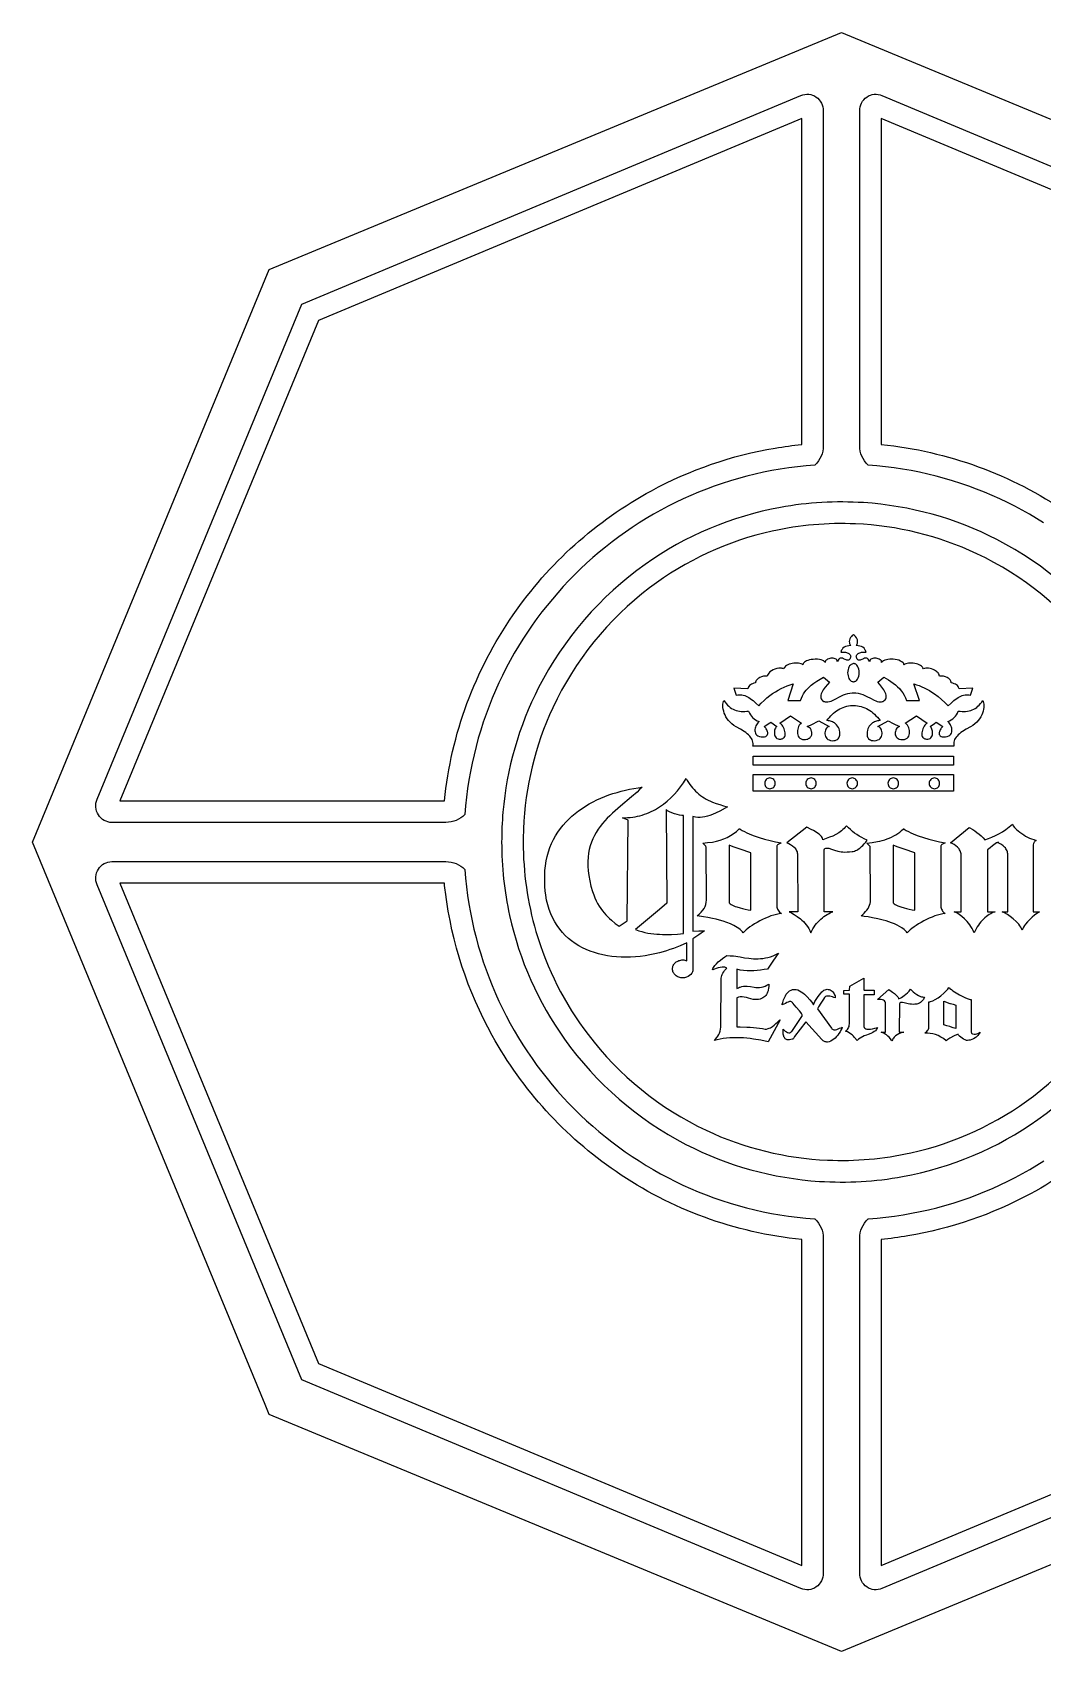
# Model space of a CAD drawing. Extents: x 0 to 300, y 0 to 300.
# Drawn here: x 0 to 187.3, y 0 to 300 of the extents above; entities that cross this region are included whole.
import ezdxf

# ---------------------------------------------------------------- set-up
doc = ezdxf.new("R2010")
doc.units = 0
doc.layers.add('Nível Padrão', color=18, linetype='CONTINUOUS')

msp = doc.modelspace()

# ---------------------------------------------------------------- linework, layer by layer
at = {"layer": 'Nível Padrão'}
for points in [[(43.93, 43.93), (43.17, 45.79), (0, 150), (43.93, 256.07), (150, 300), (256.07, 256.07), (300, 150), (256.07, 43.93), (150, 0), (43.93, 43.93)], [(167.25, 177.44), (167.9, 176.96), (168.54, 176.43), (169.18, 175.84), (169.8, 175.2), (170.32, 175.73), (170.84, 176.19), (171.1, 176.4), (171.36, 176.58), (171.62, 176.75), (171.87, 176.89), (172.13, 177.01), (172.39, 177.12), (172.65, 177.19), (172.91, 177.25), (173.17, 177.28), (173.43, 177.29), (173.69, 177.27), (173.95, 177.23), (174.38, 178.48), (171.79, 178.39), (171.72, 178.61), (171.63, 178.8), (171.5, 178.97), (171.33, 179.11), (171.14, 179.23), (170.91, 179.33), (170.65, 179.41), (170.36, 179.47), (170.34, 179.62), (170.3, 179.77), (170.23, 179.91), (170.13, 180.04), (170.02, 180.16), (169.9, 180.27), (169.76, 180.38), (169.6, 180.47), (169.26, 180.62), (168.9, 180.72), (168.71, 180.74), (168.53, 180.75), (168.34, 180.75), (168.16, 180.72), (168.14, 180.88), (168.09, 181.04), (168.01, 181.19), (167.9, 181.33), (167.77, 181.47), (167.61, 181.61), (167.44, 181.73), (167.25, 181.85), (166.99, 181.97), (166.71, 182.07), (166.43, 182.15), (166.15, 182.2), (165.88, 182.22), (165.63, 182.21), (165.39, 182.15), (165.18, 182.06), (165.11, 182.25), (165, 182.42), (164.84, 182.58), (164.64, 182.72), (164.41, 182.84), (164.16, 182.94), (163.88, 183.03), (163.6, 183.09), (163.31, 183.14), (163.01, 183.16), (162.73, 183.16), (162.45, 183.14), (162.2, 183.09), (161.96, 183.02), (161.76, 182.92), (161.6, 182.8), (161.58, 182.91), (161.54, 183.01), (161.48, 183.11), (161.41, 183.21), (161.21, 183.38), (160.96, 183.53), (160.66, 183.66), (160.33, 183.76), (159.98, 183.83), (159.61, 183.88), (159.27, 183.88), (158.94, 183.87), (158.62, 183.83), (158.32, 183.77), (158.05, 183.68), (157.81, 183.57), (157.6, 183.44), (157.45, 183.27), (157.45, 183.41), (157.39, 183.55), (157.3, 183.67), (157.17, 183.77), (157, 183.86), (156.82, 183.94), (156.62, 184), (156.41, 184.03), (156.2, 184.05), (155.99, 184.04), (155.79, 184.01), (155.61, 183.95), (155.45, 183.86), (155.33, 183.74), (155.25, 183.59), (155.2, 183.4), (155.09, 183.68), (154.97, 183.87), (154.84, 184), (154.69, 184.07), (154.55, 184.09), (154.39, 184.08), (154.24, 184.03), (154.08, 183.96), (153.76, 183.81), (153.6, 183.74), (153.45, 183.69), (153.3, 183.67), (153.16, 183.69), (153.03, 183.75), (152.92, 183.88), (152.82, 184.03), (152.77, 184.18), (152.75, 184.32), (152.76, 184.45), (152.8, 184.58), (152.87, 184.69), (152.97, 184.8), (153.09, 184.9), (153.23, 184.98), (153.38, 185.06), (153.56, 185.11), (153.74, 185.16), (153.94, 185.19), (154.14, 185.2), (154.35, 185.2), (154.56, 185.17), (154.53, 185.31), (154.48, 185.45), (154.42, 185.57), (154.35, 185.69), (154.18, 185.9), (153.96, 186.07), (153.7, 186.2), (153.41, 186.3), (153.09, 186.36), (152.74, 186.38), (152.84, 186.54), (152.92, 186.69), (152.97, 186.84), (153, 187), (153, 187.15), (152.99, 187.29), (152.96, 187.44), (152.92, 187.58), (152.79, 187.83), (152.63, 188.06), (152.43, 188.26), (152.22, 188.41), (152.1, 188.33), (152.01, 188.24), (151.83, 188.08), (151.67, 187.88), (151.55, 187.66), (151.47, 187.42), (151.44, 187.17), (151.46, 186.91), (151.5, 186.78), (151.55, 186.64), (151.62, 186.51), (151.71, 186.38), (151.36, 186.36), (151.04, 186.3), (150.75, 186.2), (150.49, 186.07), (150.27, 185.9), (150.1, 185.69), (150.03, 185.57), (149.97, 185.45), (149.92, 185.31), (149.89, 185.17), (150.11, 185.2), (150.32, 185.2), (150.53, 185.19), (150.73, 185.16), (150.91, 185.11), (151.08, 185.06), (151.24, 184.98), (151.38, 184.9), (151.49, 184.8), (151.59, 184.69), (151.66, 184.58), (151.7, 184.45), (151.71, 184.32), (151.68, 184.18), (151.63, 184.03), (151.53, 183.88), (151.41, 183.75), (151.28, 183.69), (151.15, 183.67), (151, 183.69), (150.85, 183.74), (150.69, 183.81), (150.37, 183.96), (150.21, 184.03), (150.06, 184.08), (149.9, 184.09), (149.75, 184.07), (149.61, 184), (149.48, 183.87), (149.36, 183.68), (149.24, 183.4), (149.2, 183.59), (149.12, 183.74), (148.99, 183.86), (148.84, 183.95), (148.66, 184.01), (148.46, 184.04), (148.25, 184.05), (148.04, 184.03), (147.83, 184), (147.63, 183.94), (147.44, 183.86), (147.28, 183.77), (147.15, 183.67), (147.05, 183.55), (147, 183.41), (147, 183.27), (146.92, 183.37), (146.81, 183.46), (146.7, 183.54), (146.56, 183.61), (146.26, 183.73), (145.91, 183.81), (145.53, 183.85), (145.14, 183.86), (144.75, 183.84), (144.36, 183.79), (144.07, 183.73), (143.79, 183.65), (143.54, 183.56), (143.32, 183.44), (143.13, 183.31), (142.99, 183.15), (142.9, 182.98), (142.85, 182.8), (142.69, 182.92), (142.5, 183.02), (142.27, 183.09), (142.01, 183.14), (141.74, 183.16), (141.45, 183.16), (141.16, 183.14), (140.87, 183.09), (140.59, 183.03), (140.31, 182.94), (140.06, 182.84), (139.83, 182.72), (139.64, 182.58), (139.48, 182.42), (139.37, 182.25), (139.31, 182.06), (139.18, 182.13), (139.03, 182.17), (138.87, 182.2), (138.71, 182.22), (138.37, 182.2), (138.02, 182.14), (137.66, 182.03), (137.32, 181.88), (137, 181.7), (136.72, 181.5), (136.54, 181.31), (136.4, 181.11), (136.3, 180.92), (136.24, 180.72), (136.07, 180.75), (135.89, 180.75), (135.71, 180.74), (135.53, 180.72), (135.17, 180.62), (134.84, 180.47), (134.68, 180.38), (134.54, 180.27), (134.41, 180.16), (134.3, 180.04), (134.2, 179.91), (134.12, 179.77), (134.07, 179.62), (134.04, 179.47), (133.76, 179.41), (133.52, 179.33), (133.3, 179.23), (133.11, 179.11), (132.95, 178.97), (132.82, 178.8), (132.72, 178.61), (132.66, 178.39), (130.07, 178.48), (130.5, 177.23), (130.76, 177.27), (131.02, 177.29), (131.28, 177.28), (131.54, 177.25), (131.8, 177.19), (132.06, 177.12), (132.31, 177.01), (132.57, 176.89), (132.83, 176.75), (133.09, 176.58), (133.35, 176.4), (133.61, 176.19), (134.13, 175.73), (134.65, 175.2), (135.14, 175.73), (135.65, 176.23), (136.18, 176.7), (136.72, 177.14), (137.24, 177.5), (137.76, 177.84), (138.29, 178.15), (138.83, 178.43), (139.37, 178.69), (139.92, 178.92), (140.48, 179.12), (141.04, 179.3), (140.05, 176.23), (142.42, 176.23), (142.58, 176.66), (142.77, 177.06), (142.98, 177.44), (143.21, 177.8), (143.47, 178.14), (143.75, 178.46), (144.05, 178.76), (144.36, 179.04), (144.87, 179.45), (145.43, 179.82), (146.02, 180.18), (146.65, 180.51), (147.78, 179.6), (147.38, 179.18), (146.98, 178.7), (146.8, 178.45), (146.63, 178.2), (146.48, 177.94), (146.35, 177.68), (146.25, 177.43), (146.19, 177.19), (146.16, 176.96), (146.17, 176.74), (146.23, 176.54), (146.34, 176.36), (146.51, 176.2), (146.74, 176.06), (146.86, 176.01), (146.99, 175.97), (147.24, 175.94), (147.5, 175.95), (147.78, 176.01), (148.06, 176.11), (148.35, 176.24), (148.97, 176.55), (149.64, 176.91), (149.99, 177.08), (150.37, 177.24), (150.75, 177.39), (151.15, 177.51), (151.57, 177.6), (152.01, 177.66), (152.22, 177.66), (152.68, 177.63), (153.11, 177.56), (153.53, 177.45), (153.93, 177.32), (154.32, 177.16), (154.69, 176.98), (155.39, 176.62), (156.03, 176.28), (156.34, 176.14), (156.63, 176.04), (156.92, 175.97), (157.19, 175.94), (157.45, 175.97), (157.58, 176.01), (157.71, 176.06), (157.94, 176.2), (158.1, 176.36), (158.22, 176.54), (158.28, 176.74), (158.29, 176.96), (158.26, 177.19), (158.2, 177.43), (158.1, 177.68), (157.98, 177.94), (157.83, 178.2), (157.48, 178.7), (157.1, 179.18), (156.72, 179.6), (157.84, 180.51), (158.29, 180.27), (158.74, 180.02), (159.18, 179.74), (159.61, 179.43), (160.02, 179.11), (160.4, 178.77), (160.76, 178.41), (161.08, 178.03), (161.38, 177.62), (161.64, 177.18), (161.87, 176.72), (162.07, 176.23), (164.45, 176.23), (163.41, 179.3), (163.91, 179.14), (164.4, 178.97), (164.88, 178.77), (165.36, 178.55), (165.84, 178.31), (166.31, 178.04), (166.78, 177.75), (167.25, 177.44)], [(152.01, 179.73), (152.1, 179.71), (152.22, 179.69), (152.34, 179.7), (152.44, 179.72), (152.55, 179.77), (152.65, 179.82), (152.83, 179.98), (152.99, 180.19), (153.12, 180.44), (153.22, 180.73), (153.28, 181.04), (153.3, 181.37), (153.28, 181.7), (153.22, 182.02), (153.12, 182.3), (152.99, 182.55), (152.83, 182.76), (152.65, 182.92), (152.55, 182.98), (152.44, 183.02), (152.34, 183.05), (152.22, 183.06), (152.1, 183.03), (152.01, 182.97), (151.82, 182.9), (151.65, 182.78), (151.51, 182.61), (151.38, 182.41), (151.28, 182.19), (151.21, 181.93), (151.16, 181.66), (151.14, 181.37), (151.16, 181.09), (151.21, 180.81), (151.28, 180.56), (151.38, 180.32), (151.51, 180.12), (151.65, 179.95), (151.82, 179.82), (152.01, 179.73)], [(167.25, 171.96), (167.56, 172.18), (168.81, 171.4), (168.71, 171.33), (168.6, 171.23), (168.49, 171.1), (168.39, 170.95), (168.3, 170.78), (168.22, 170.61), (168.16, 170.43), (168.12, 170.26), (168.12, 170.09), (168.14, 169.93), (168.21, 169.79), (168.32, 169.67), (168.47, 169.57), (168.68, 169.51), (168.95, 169.48), (169.28, 169.5), (169.62, 169.57), (169.89, 169.68), (170.1, 169.82), (170.26, 169.99), (170.38, 170.18), (170.45, 170.39), (170.48, 170.61), (170.47, 170.84), (170.44, 171.07), (170.38, 171.3), (170.29, 171.52), (170.19, 171.73), (170.08, 171.91), (169.96, 172.08), (169.84, 172.21), (169.72, 172.31), (170.04, 172.45), (170.35, 172.62), (170.63, 172.81), (170.88, 173.04), (171.11, 173.29), (171.32, 173.58), (171.5, 173.9), (171.66, 174.25), (172.01, 174.21), (172.36, 174.18), (172.69, 174.17), (173.02, 174.19), (173.34, 174.22), (173.66, 174.28), (173.96, 174.36), (174.25, 174.47), (174.53, 174.6), (174.8, 174.75), (175.07, 174.93), (175.31, 175.14), (175.55, 175.37), (175.78, 175.63), (175.99, 175.92), (176.19, 176.24), (176.28, 176.04), (176.34, 175.81), (176.38, 175.54), (176.39, 175.25), (176.37, 174.93), (176.33, 174.6), (176.25, 174.25), (176.14, 173.9), (176, 173.54), (175.82, 173.18), (175.61, 172.84), (175.36, 172.5), (175.07, 172.18), (174.74, 171.88), (174.36, 171.6), (173.95, 171.36), (173.13, 170.91), (172.44, 170.48), (172.14, 170.27), (171.87, 170.06), (171.63, 169.84), (171.42, 169.63), (171.24, 169.41), (171.09, 169.19), (170.97, 168.96), (170.89, 168.73), (170.83, 168.49), (170.8, 168.25), (170.8, 167.99), (170.84, 167.73), (167.25, 167.73), (159.61, 167.77), (152.22, 167.77), (152.01, 167.77), (144.36, 167.77), (136.72, 167.73), (133.57, 167.73), (133.6, 167.99), (133.6, 168.25), (133.58, 168.49), (133.52, 168.73), (133.43, 168.96), (133.31, 169.19), (133.16, 169.41), (132.98, 169.63), (132.77, 169.84), (132.53, 170.06), (132.26, 170.27), (131.96, 170.48), (131.27, 170.91), (130.46, 171.36), (130.04, 171.6), (129.67, 171.88), (129.34, 172.18), (129.05, 172.5), (128.8, 172.84), (128.59, 173.18), (128.41, 173.54), (128.27, 173.9), (128.16, 174.25), (128.08, 174.6), (128.03, 174.93), (128.02, 175.25), (128.03, 175.54), (128.06, 175.81), (128.13, 176.04), (128.21, 176.24), (128.42, 175.92), (128.64, 175.63), (128.87, 175.37), (129.11, 175.14), (129.36, 174.93), (129.62, 174.75), (129.89, 174.6), (130.18, 174.47), (130.47, 174.36), (130.77, 174.28), (131.08, 174.22), (131.41, 174.19), (131.74, 174.17), (132.08, 174.18), (132.43, 174.21), (132.79, 174.25), (132.93, 173.9), (133.11, 173.58), (133.31, 173.29), (133.53, 173.04), (133.79, 172.81), (134.08, 172.62), (134.39, 172.45), (134.73, 172.31), (134.61, 172.21), (134.48, 172.08), (134.36, 171.91), (134.25, 171.73), (134.14, 171.52), (134.06, 171.3), (133.99, 171.07), (133.96, 170.84), (133.95, 170.61), (133.97, 170.39), (134.04, 170.18), (134.15, 169.99), (134.31, 169.82), (134.52, 169.68), (134.79, 169.57), (135.12, 169.5), (135.46, 169.48), (135.74, 169.51), (135.95, 169.57), (136.11, 169.67), (136.23, 169.79), (136.3, 169.93), (136.32, 170.09), (136.32, 170.26), (136.29, 170.43), (136.23, 170.61), (136.15, 170.78), (136.06, 170.95), (135.95, 171.1), (135.85, 171.23), (135.74, 171.33), (135.64, 171.4), (136.72, 172.05), (136.89, 172.18), (138.02, 171.4), (137.91, 171.34), (137.82, 171.23), (137.74, 171.09), (137.67, 170.92), (137.61, 170.73), (137.58, 170.52), (137.56, 170.31), (137.57, 170.09), (137.61, 169.88), (137.67, 169.68), (137.76, 169.49), (137.88, 169.33), (138.04, 169.2), (138.24, 169.11), (138.47, 169.07), (138.75, 169.07), (138.89, 169.09), (139.01, 169.12), (139.12, 169.17), (139.22, 169.22), (139.3, 169.29), (139.37, 169.36), (139.48, 169.54), (139.55, 169.75), (139.57, 169.98), (139.56, 170.22), (139.52, 170.47), (139.45, 170.73), (139.36, 170.98), (139.26, 171.22), (139.13, 171.44), (139, 171.64), (138.86, 171.8), (138.72, 171.93), (138.58, 172.01), (140.56, 173.39), (142.59, 172.01), (142.44, 171.92), (142.29, 171.79), (142.16, 171.62), (142.04, 171.41), (141.95, 171.17), (141.88, 170.92), (141.83, 170.65), (141.82, 170.38), (141.83, 170.12), (141.88, 169.86), (141.98, 169.62), (142.11, 169.41), (142.19, 169.32), (142.28, 169.24), (142.39, 169.16), (142.51, 169.1), (142.64, 169.05), (142.78, 169.01), (142.94, 168.99), (143.11, 168.98), (143.34, 169), (143.55, 169.03), (143.74, 169.08), (143.9, 169.16), (144.04, 169.25), (144.17, 169.35), (144.27, 169.46), (144.36, 169.59), (144.43, 169.72), (144.48, 169.87), (144.5, 170.02), (144.51, 170.18), (144.5, 170.34), (144.47, 170.49), (144.36, 170.8), (144.23, 171), (144.07, 171.17), (143.88, 171.3), (143.67, 171.4), (144.36, 171.7), (145.79, 172.44), (147.69, 171.4), (147.51, 171.33), (147.35, 171.22), (147.21, 171.07), (147.1, 170.89), (147.01, 170.69), (146.96, 170.48), (146.93, 170.25), (146.94, 170.02), (146.98, 169.79), (147.05, 169.57), (147.16, 169.37), (147.31, 169.18), (147.49, 169.02), (147.72, 168.9), (147.98, 168.81), (148.29, 168.77), (148.6, 168.78), (148.85, 168.83), (149.07, 168.9), (149.25, 169.01), (149.39, 169.14), (149.51, 169.29), (149.59, 169.45), (149.65, 169.63), (149.68, 169.81), (149.7, 170), (149.68, 170.37), (149.63, 170.7), (149.55, 170.97), (149.44, 171.21), (149.29, 171.46), (149.08, 171.71), (148.83, 171.95), (148.68, 172.06), (148.52, 172.16), (148.35, 172.25), (148.17, 172.33), (147.97, 172.39), (147.76, 172.44), (147.54, 172.47), (147.3, 172.48), (147.53, 172.79), (147.77, 173.08), (148.02, 173.36), (148.28, 173.62), (148.55, 173.86), (148.82, 174.09), (149.1, 174.3), (149.4, 174.49), (149.7, 174.66), (150, 174.81), (150.32, 174.94), (150.64, 175.05), (150.97, 175.14), (151.31, 175.21), (151.66, 175.26), (152.01, 175.29), (152.22, 175.29), (152.59, 175.28), (152.95, 175.24), (153.31, 175.18), (153.65, 175.1), (153.99, 175), (154.31, 174.87), (154.63, 174.72), (154.95, 174.55), (155.25, 174.36), (155.54, 174.15), (155.83, 173.92), (156.11, 173.67), (156.38, 173.4), (156.65, 173.11), (156.9, 172.81), (157.15, 172.48), (156.91, 172.47), (156.69, 172.44), (156.48, 172.39), (156.28, 172.33), (156.1, 172.25), (155.92, 172.16), (155.77, 172.06), (155.62, 171.95), (155.37, 171.71), (155.16, 171.46), (155.01, 171.21), (154.9, 170.97), (154.82, 170.7), (154.76, 170.37), (154.74, 170), (154.75, 169.81), (154.78, 169.63), (154.84, 169.45), (154.92, 169.29), (155.04, 169.14), (155.18, 169.01), (155.36, 168.9), (155.58, 168.83), (155.85, 168.78), (156.15, 168.77), (156.46, 168.81), (156.73, 168.9), (156.96, 169.02), (157.15, 169.18), (157.3, 169.37), (157.41, 169.57), (157.48, 169.79), (157.53, 170.02), (157.53, 170.25), (157.51, 170.48), (157.45, 170.69), (157.37, 170.89), (157.26, 171.07), (157.12, 171.22), (156.95, 171.33), (156.76, 171.4), (158.66, 172.44), (159.61, 171.96), (160.78, 171.4), (160.59, 171.33), (160.42, 171.21), (160.28, 171.07), (160.16, 170.9), (160.06, 170.71), (160, 170.5), (159.96, 170.29), (159.95, 170.08), (159.98, 169.87), (160.05, 169.67), (160.16, 169.48), (160.3, 169.32), (160.49, 169.18), (160.72, 169.08), (161.01, 169.01), (161.34, 168.98), (161.51, 168.99), (161.67, 169.01), (161.81, 169.05), (161.94, 169.1), (162.06, 169.16), (162.16, 169.24), (162.26, 169.32), (162.34, 169.41), (162.47, 169.62), (162.56, 169.86), (162.61, 170.12), (162.63, 170.38), (162.61, 170.65), (162.56, 170.92), (162.49, 171.17), (162.39, 171.41), (162.27, 171.62), (162.13, 171.79), (161.98, 171.92), (161.81, 172.01), (163.89, 173.39), (165.87, 172.01), (165.74, 171.93), (165.6, 171.8), (165.47, 171.64), (165.34, 171.44), (165.21, 171.22), (165.11, 170.98), (165.02, 170.73), (164.95, 170.47), (164.91, 170.22), (164.9, 169.98), (164.92, 169.75), (164.99, 169.54), (165.1, 169.36), (165.17, 169.29), (165.26, 169.22), (165.36, 169.17), (165.47, 169.12), (165.6, 169.09), (165.74, 169.07), (166.01, 169.07), (166.24, 169.11), (166.43, 169.2), (166.58, 169.33), (166.7, 169.49), (166.79, 169.68), (166.85, 169.88), (166.88, 170.09), (166.89, 170.31), (166.87, 170.52), (166.83, 170.73), (166.78, 170.92), (166.71, 171.09), (166.63, 171.23), (166.53, 171.34), (166.43, 171.4), (167.25, 171.96)], [(136.72, 164.26), (133.65, 164.26), (133.65, 165.9), (136.72, 165.9), (144.36, 165.9), (152.01, 165.9), (159.61, 165.9), (167.25, 165.9), (170.79, 165.9), (170.79, 164.26), (167.25, 164.26), (159.61, 164.26), (152.01, 164.26), (144.36, 164.26), (136.72, 164.26)], [(167.25, 162.51), (170.79, 162.51), (170.79, 159.44), (167.25, 159.44), (159.61, 159.44), (152.01, 159.44), (144.36, 159.44), (136.72, 159.44), (133.65, 159.44), (133.65, 162.51), (136.72, 162.51), (144.36, 162.51), (152.01, 162.51), (159.61, 162.51), (167.25, 162.51)], [(126.1, 157.39), (126.75, 157.14), (127.43, 156.92), (128.15, 156.72), (128.9, 156.52), (127.43, 155.74), (126.75, 155.4), (126.1, 155.1), (125.62, 154.92), (125.15, 154.77), (124.69, 154.65), (124.23, 154.58), (123.79, 154.54), (123.34, 154.55), (122.91, 154.6), (122.47, 154.71), (122.47, 133.46), (123.54, 133.52), (124.58, 133.55), (123.54, 132.77), (123.01, 132.4), (122.47, 132.03), (122.47, 126.64), (122.47, 126.51), (122.47, 126.33), (122.47, 126.25), (122.44, 126.1), (122.39, 125.96), (122.25, 125.7), (122.06, 125.45), (121.83, 125.24), (121.55, 125.07), (121.25, 124.93), (120.92, 124.85), (120.57, 124.82), (120.38, 124.83), (120.19, 124.85), (120.01, 124.9), (119.83, 124.95), (119.67, 125.02), (119.51, 125.1), (119.36, 125.2), (119.23, 125.31), (119.11, 125.43), (119, 125.56), (118.9, 125.69), (118.82, 125.84), (118.75, 126), (118.71, 126.16), (118.68, 126.33), (118.67, 126.51), (118.68, 126.67), (118.71, 126.84), (118.75, 126.99), (118.82, 127.14), (118.9, 127.29), (119, 127.42), (119.11, 127.55), (119.23, 127.67), (119.36, 127.77), (119.51, 127.87), (119.67, 127.95), (119.83, 128.02), (120.01, 128.07), (120.19, 128.11), (120.38, 128.14), (120.57, 128.15), (120.79, 128.14), (120.99, 128.11), (121.17, 128.06), (121.34, 127.97), (121.34, 131.34), (120.1, 130.79), (119.47, 130.53), (118.83, 130.28), (118.2, 130.06), (117.56, 129.85), (116.93, 129.66), (116.29, 129.49), (115.39, 129.27), (114.48, 129.08), (113.58, 128.93), (112.68, 128.81), (111.79, 128.72), (110.9, 128.67), (110.01, 128.65), (109.14, 128.67), (108.28, 128.72), (107.43, 128.81), (106.6, 128.93), (105.78, 129.08), (104.97, 129.28), (104.19, 129.51), (103.43, 129.77), (102.69, 130.07), (101.97, 130.41), (101.28, 130.79), (100.62, 131.2), (99.98, 131.66), (99.37, 132.15), (98.8, 132.68), (98.26, 133.25), (97.76, 133.85), (97.29, 134.5), (96.86, 135.19), (96.47, 135.91), (96.12, 136.68), (95.81, 137.49), (95.55, 138.33), (95.34, 139.22), (95.17, 140.15), (95.09, 140.95), (95, 141.75), (95, 144.69), (95.1, 145.6), (95.25, 146.49), (95.44, 147.34), (95.67, 148.16), (95.95, 148.96), (96.27, 149.72), (96.62, 150.45), (97.01, 151.15), (97.44, 151.83), (97.9, 152.48), (98.39, 153.09), (98.91, 153.68), (99.46, 154.25), (100.03, 154.78), (100.63, 155.29), (101.26, 155.77), (101.9, 156.23), (102.57, 156.66), (103.25, 157.06), (103.95, 157.44), (104.67, 157.79), (105.39, 158.12), (106.14, 158.43), (106.89, 158.71), (107.64, 158.97), (108.41, 159.2), (109.18, 159.42), (109.95, 159.61), (110.73, 159.77), (111.51, 159.92), (112.28, 160.05), (113.05, 160.15), (112.58, 159.7), (112.1, 159.25), (111.1, 158.38), (109.04, 156.66), (108.02, 155.78), (107.53, 155.33), (107.04, 154.87), (106.58, 154.39), (106.12, 153.91), (105.69, 153.41), (105.28, 152.89), (104.89, 152.35), (104.53, 151.79), (104.21, 151.21), (103.91, 150.61), (103.65, 149.98), (103.43, 149.32), (103.24, 148.63), (103.1, 147.91), (103.01, 147.16), (102.97, 146.37), (102.97, 145.54), (103.03, 144.68), (103.15, 143.78), (103.32, 142.83), (103.55, 141.84), (103.85, 140.8), (104.06, 140.2), (104.29, 139.63), (104.53, 139.09), (104.8, 138.59), (105.08, 138.11), (105.38, 137.67), (105.69, 137.25), (106.01, 136.86), (106.34, 136.49), (106.68, 136.14), (107.02, 135.81), (107.37, 135.5), (108.07, 134.93), (108.78, 134.41), (110.29, 135.4), (110.46, 154.02), (109.38, 154.49), (109.87, 154.49), (110.35, 154.51), (110.83, 154.55), (111.29, 154.6), (111.75, 154.67), (112.2, 154.76), (112.64, 154.87), (113.08, 154.99), (113.51, 155.13), (113.93, 155.28), (114.34, 155.45), (114.74, 155.63), (115.14, 155.83), (115.53, 156.05), (115.92, 156.28), (116.29, 156.52), (117.01, 157.03), (117.69, 157.58), (118.35, 158.17), (118.98, 158.81), (119.58, 159.49), (120.15, 160.2), (120.7, 160.96), (121.22, 161.75), (121.42, 161.37), (121.65, 161.01), (121.88, 160.67), (122.13, 160.34), (122.39, 160.02), (122.66, 159.71), (122.95, 159.42), (123.25, 159.15), (123.56, 158.88), (123.89, 158.63), (124.22, 158.39), (124.57, 158.16), (124.94, 157.95), (125.31, 157.75), (125.7, 157.56), (126.1, 157.39)], [(136.72, 159.87), (136.92, 159.89), (137.11, 159.95), (137.28, 160.04), (137.43, 160.16), (137.55, 160.31), (137.64, 160.48), (137.69, 160.66), (137.71, 160.87), (137.69, 161.06), (137.64, 161.24), (137.55, 161.41), (137.43, 161.56), (137.28, 161.68), (137.11, 161.78), (136.92, 161.84), (136.72, 161.86), (136.53, 161.84), (136.35, 161.78), (136.19, 161.68), (136.05, 161.56), (135.93, 161.41), (135.85, 161.24), (135.79, 161.06), (135.77, 160.87), (135.79, 160.66), (135.85, 160.48), (135.93, 160.31), (136.05, 160.16), (136.19, 160.04), (136.35, 159.95), (136.53, 159.89), (136.72, 159.87)], [(144.36, 159.87), (144.55, 159.89), (144.73, 159.95), (144.89, 160.04), (145.03, 160.16), (145.15, 160.31), (145.24, 160.48), (145.29, 160.66), (145.31, 160.87), (145.29, 161.06), (145.24, 161.24), (145.15, 161.41), (145.03, 161.56), (144.89, 161.68), (144.73, 161.78), (144.55, 161.84), (144.36, 161.86), (144.17, 161.84), (143.99, 161.78), (143.82, 161.68), (143.67, 161.56), (143.55, 161.41), (143.45, 161.24), (143.39, 161.06), (143.37, 160.87), (143.39, 160.66), (143.45, 160.48), (143.55, 160.31), (143.67, 160.16), (143.82, 160.04), (143.99, 159.95), (144.17, 159.89), (144.36, 159.87)], [(152.01, 159.87), (152.2, 159.89), (152.38, 159.95), (152.54, 160.04), (152.68, 160.16), (152.79, 160.31), (152.88, 160.48), (152.94, 160.66), (152.96, 160.87), (152.94, 161.06), (152.88, 161.24), (152.79, 161.41), (152.68, 161.56), (152.54, 161.68), (152.38, 161.78), (152.2, 161.84), (152.01, 161.86), (151.8, 161.84), (151.62, 161.78), (151.45, 161.68), (151.3, 161.56), (151.18, 161.41), (151.09, 161.24), (151.03, 161.06), (151.01, 160.87), (151.03, 160.66), (151.09, 160.48), (151.18, 160.31), (151.3, 160.16), (151.45, 160.04), (151.62, 159.95), (151.8, 159.89), (152.01, 159.87)], [(159.61, 159.87), (159.81, 159.89), (160, 159.95), (160.17, 160.04), (160.32, 160.16), (160.44, 160.31), (160.53, 160.48), (160.58, 160.66), (160.6, 160.87), (160.58, 161.06), (160.53, 161.24), (160.44, 161.41), (160.32, 161.56), (160.17, 161.68), (160, 161.78), (159.81, 161.84), (159.61, 161.86), (159.41, 161.84), (159.22, 161.78), (159.05, 161.68), (158.9, 161.56), (158.78, 161.41), (158.69, 161.24), (158.64, 161.06), (158.62, 160.87), (158.64, 160.66), (158.69, 160.48), (158.78, 160.31), (158.9, 160.16), (159.05, 160.04), (159.22, 159.95), (159.41, 159.89), (159.61, 159.87)], [(167.25, 159.87), (167.44, 159.89), (167.62, 159.95), (167.78, 160.04), (167.92, 160.16), (168.04, 160.31), (168.13, 160.48), (168.18, 160.66), (168.2, 160.87), (168.18, 161.06), (168.13, 161.24), (168.04, 161.41), (167.92, 161.56), (167.78, 161.68), (167.62, 161.78), (167.44, 161.84), (167.25, 161.86), (167.05, 161.84), (166.86, 161.78), (166.69, 161.68), (166.55, 161.56), (166.43, 161.41), (166.34, 161.24), (166.28, 161.06), (166.26, 160.87), (166.28, 160.66), (166.34, 160.48), (166.43, 160.31), (166.55, 160.16), (166.69, 160.04), (166.86, 159.95), (167.05, 159.89), (167.25, 159.87)], [(116.29, 137.52), (111.84, 133.76), (112.41, 133.56), (112.97, 133.4), (113.53, 133.25), (114.08, 133.13), (114.64, 133.04), (115.19, 132.97), (115.74, 132.92), (116.29, 132.9), (116.83, 132.87), (117.37, 132.86), (118.46, 132.88), (119.57, 132.94), (120.7, 133.03), (120.7, 154.92), (120.55, 154.91), (120.38, 154.91), (119.98, 154.96), (119.52, 155.07), (119.03, 155.22), (118.56, 155.4), (118.12, 155.6), (117.76, 155.8), (117.61, 155.9), (117.5, 156), (117.63, 138.64), (116.29, 137.52)], [(154.21, 149.65), (154.49, 149.97), (154.77, 150.35), (154.21, 150.6), (153.75, 150.84), (153.3, 151.09), (152.86, 151.36), (152.44, 151.65), (152.04, 151.96), (151.65, 152.29), (151.28, 152.65), (150.93, 153.02), (150.71, 152.76), (150.48, 152.51), (150.24, 152.29), (149.99, 152.08), (149.74, 151.88), (149.48, 151.71), (148.94, 151.39), (148.37, 151.11), (147.78, 150.87), (147.16, 150.64), (146.52, 150.43), (146.48, 150.64), (146.39, 150.83), (146.27, 151.02), (146.13, 151.2), (145.95, 151.37), (145.75, 151.54), (145.31, 151.84), (144.84, 152.1), (144.37, 152.34), (143.59, 152.72), (139.87, 149.83), (140.23, 149.7), (140.58, 149.53), (140.92, 149.31), (141.22, 149.04), (141.36, 148.9), (141.48, 148.74), (141.59, 148.57), (141.68, 148.39), (141.76, 148.2), (141.81, 148), (141.85, 147.8), (141.86, 147.58), (141.9, 137.09), (140.3, 137.09), (140.75, 136.86), (141.26, 136.56), (141.81, 136.2), (142.38, 135.76), (142.66, 135.51), (142.94, 135.24), (143.2, 134.95), (143.46, 134.65), (143.71, 134.32), (143.93, 133.97), (144.14, 133.59), (144.32, 133.2), (144.5, 133.57), (144.7, 133.92), (144.92, 134.26), (145.15, 134.58), (145.4, 134.89), (145.65, 135.18), (145.92, 135.45), (146.19, 135.71), (146.47, 135.95), (146.76, 136.17), (147.04, 136.37), (147.33, 136.56), (147.61, 136.72), (147.89, 136.86), (148.16, 136.99), (148.42, 137.09), (146.78, 137.09), (146.78, 148.57), (146.84, 148.72), (146.94, 148.81), (147.08, 148.87), (147.24, 148.88), (147.44, 148.87), (147.66, 148.83), (148.16, 148.68), (148.72, 148.5), (149.33, 148.32), (149.63, 148.24), (149.94, 148.19), (150.24, 148.15), (150.54, 148.14), (151.04, 148.16), (151.51, 148.18), (151.96, 148.23), (152.17, 148.27), (152.39, 148.33), (152.61, 148.41), (152.83, 148.5), (153.04, 148.62), (153.27, 148.77), (153.49, 148.94), (153.73, 149.14), (153.96, 149.38), (154.21, 149.65)], [(183.06, 151.81), (183.43, 151.55), (183.78, 151.32), (184.13, 151.1), (184.49, 150.91), (184.86, 150.74), (185.24, 150.58), (185.65, 150.44), (186.08, 150.3), (185.97, 150.22), (185.87, 150.14), (185.79, 150.04), (185.72, 149.94), (185.62, 149.72), (185.56, 149.49), (185.53, 149.25), (185.52, 149.01), (185.52, 148.57), (185.52, 137.09), (186.69, 137.09), (186.24, 136.78), (185.79, 136.44), (185.34, 136.08), (184.9, 135.67), (184.48, 135.23), (184.1, 134.75), (183.93, 134.5), (183.77, 134.24), (183.62, 133.96), (183.49, 133.67), (183.38, 133.95), (183.24, 134.22), (183.06, 134.49), (182.86, 134.75), (182.63, 135.01), (182.38, 135.26), (181.85, 135.74), (181.29, 136.17), (180.75, 136.54), (180.24, 136.85), (179.82, 137.09), (180.86, 137.09), (180.86, 147.58), (180.85, 147.8), (180.81, 148), (180.76, 148.2), (180.69, 148.39), (180.6, 148.57), (180.5, 148.74), (180.38, 148.9), (180.25, 149.04), (179.96, 149.31), (179.64, 149.53), (179.3, 149.7), (178.96, 149.83), (179.09, 149.96), (178.77, 149.82), (178.49, 149.66), (178.24, 149.48), (178.01, 149.28), (177.56, 148.89), (177.32, 148.72), (177.06, 148.57), (177.06, 137.09), (178.48, 137.09), (178.21, 136.99), (177.94, 136.86), (177.67, 136.72), (177.4, 136.56), (177.13, 136.37), (176.87, 136.17), (176.6, 135.95), (176.34, 135.71), (176.09, 135.45), (175.85, 135.18), (175.61, 134.89), (175.39, 134.58), (175.17, 134.26), (174.96, 133.92), (174.77, 133.57), (174.6, 133.2), (174.42, 133.59), (174.22, 133.97), (174.01, 134.32), (173.79, 134.65), (173.56, 134.95), (173.32, 135.24), (173.07, 135.51), (172.82, 135.76), (172.32, 136.2), (171.83, 136.56), (171.36, 136.86), (170.92, 137.09), (172.18, 137.09), (172.18, 147.58), (172.16, 147.8), (172.13, 148), (172.07, 148.2), (171.99, 148.39), (171.9, 148.57), (171.79, 148.74), (171.66, 148.9), (171.52, 149.04), (171.22, 149.31), (170.88, 149.53), (170.54, 149.7), (170.19, 149.83), (173.69, 152.68), (174.35, 152.29), (174.73, 152.05), (175.12, 151.78), (175.51, 151.47), (175.89, 151.14), (176.25, 150.78), (176.58, 150.39), (177.23, 150.62), (177.89, 150.88), (178.54, 151.19), (179.2, 151.53), (179.84, 151.91), (180.47, 152.33), (181.08, 152.78), (181.68, 153.28), (181.85, 153.01), (182.09, 152.69), (182.26, 152.51), (182.47, 152.3), (182.74, 152.07), (183.06, 151.81)], [(131.23, 152.38), (131.61, 152.14), (132.01, 151.92), (132.43, 151.71), (132.87, 151.51), (133.32, 151.32), (133.79, 151.15), (134.75, 150.83), (135.76, 150.54), (136.77, 150.28), (137.79, 150.04), (138.79, 149.83), (138.48, 149.69), (138.35, 149.62), (138.24, 149.55), (138.15, 149.46), (138.09, 149.37), (138.04, 149.26), (138.02, 149.14), (138.02, 138.12), (138.03, 137.93), (138.07, 137.74), (138.14, 137.55), (138.24, 137.37), (138.36, 137.19), (138.51, 137.03), (138.68, 136.88), (138.88, 136.74), (138.42, 136.69), (137.94, 136.59), (137.44, 136.46), (136.93, 136.29), (136.41, 136.1), (135.89, 135.87), (135.37, 135.63), (134.87, 135.38), (134.38, 135.1), (133.9, 134.83), (133.46, 134.54), (133.04, 134.26), (132.66, 133.98), (132.33, 133.7), (132.03, 133.44), (131.8, 133.2), (131.66, 133.35), (131.52, 133.5), (131.23, 133.76), (130.96, 133.97), (130.67, 134.17), (130.38, 134.36), (130.07, 134.53), (129.43, 134.84), (128.76, 135.11), (128.09, 135.33), (127.41, 135.53), (126.74, 135.69), (126.1, 135.83), (125.2, 136.01), (124.41, 136.14), (123.25, 136.31), (123.64, 136.64), (123.99, 136.99), (124.29, 137.34), (124.53, 137.71), (124.72, 138.08), (124.86, 138.45), (124.94, 138.83), (124.97, 139.2), (124.93, 148.92), (124.92, 149.04), (124.88, 149.15), (124.83, 149.25), (124.75, 149.35), (124.55, 149.55), (124.28, 149.78), (125.19, 149.88), (126.1, 150), (126.81, 150.16), (127.5, 150.35), (128.17, 150.59), (128.81, 150.86), (129.41, 151.18), (129.71, 151.36), (129.99, 151.55), (130.27, 151.75), (130.54, 151.97), (130.81, 152.21), (131.06, 152.46), (131.15, 152.43), (131.23, 152.38)], [(161.64, 152.38), (162.02, 152.14), (162.43, 151.92), (162.85, 151.71), (163.29, 151.51), (163.74, 151.32), (164.21, 151.15), (165.18, 150.83), (166.17, 150.54), (167.18, 150.28), (168.2, 150.04), (169.2, 149.83), (168.86, 149.69), (168.72, 149.62), (168.61, 149.55), (168.53, 149.46), (168.47, 149.37), (168.43, 149.26), (168.42, 149.14), (168.42, 138.12), (168.43, 137.93), (168.48, 137.74), (168.54, 137.55), (168.64, 137.37), (168.75, 137.19), (168.89, 137.03), (169.06, 136.88), (169.24, 136.74), (168.79, 136.69), (168.31, 136.59), (167.82, 136.46), (167.31, 136.29), (166.8, 136.1), (166.28, 135.87), (165.77, 135.63), (165.27, 135.38), (164.78, 135.1), (164.31, 134.83), (163.86, 134.54), (163.45, 134.26), (163.07, 133.98), (162.73, 133.7), (162.44, 133.44), (162.2, 133.2), (162.06, 133.35), (161.92, 133.5), (161.64, 133.76), (161.22, 134.07), (160.77, 134.35), (160.3, 134.61), (159.8, 134.84), (159.3, 135.05), (158.78, 135.23), (158.27, 135.4), (157.75, 135.54), (156.73, 135.79), (155.78, 135.97), (154.93, 136.11), (154.21, 136.22), (153.91, 136.28), (153.65, 136.31), (153.95, 136.55), (154.08, 136.68), (154.21, 136.83), (154.48, 137.11), (154.72, 137.39), (154.92, 137.69), (155.09, 137.98), (155.21, 138.28), (155.3, 138.59), (155.36, 138.9), (155.38, 139.2), (155.33, 148.92), (155.32, 149.04), (155.29, 149.15), (155.23, 149.25), (155.16, 149.35), (154.95, 149.55), (154.69, 149.78), (155.69, 149.91), (156.65, 150.08), (157.12, 150.18), (157.57, 150.3), (158.02, 150.43), (158.45, 150.57), (158.87, 150.73), (159.28, 150.92), (159.68, 151.12), (160.06, 151.34), (160.43, 151.58), (160.79, 151.85), (161.14, 152.14), (161.47, 152.46), (161.55, 152.43), (161.64, 152.38)], [(131.23, 137.78), (131.68, 137.66), (132.16, 137.55), (132.68, 137.46), (133.22, 137.39), (133.22, 147.97), (131.23, 148.66), (130.11, 149.04), (129.61, 149.23), (129.21, 149.4), (129.21, 138.73), (129.38, 138.57), (129.57, 138.43), (129.79, 138.31), (130.03, 138.19), (130.29, 138.08), (130.58, 137.97), (131.23, 137.78)], [(161.64, 137.78), (162.08, 137.66), (162.57, 137.55), (163.08, 137.46), (163.63, 137.39), (163.63, 147.97), (161.64, 148.66), (160.51, 149.04), (160.02, 149.23), (159.61, 149.4), (159.61, 138.73), (159.78, 138.57), (159.98, 138.43), (160.2, 138.31), (160.45, 138.19), (161, 137.97), (161.64, 137.78)], [(126.1, 126.37), (126.17, 126.55), (126.27, 126.73), (126.51, 127.09), (126.82, 127.45), (127.17, 127.79), (127.55, 128.12), (127.95, 128.43), (128.35, 128.71), (128.73, 128.96), (129.35, 128.94), (129.97, 128.88), (131.23, 128.7), (132.02, 128.57), (132.83, 128.45), (133.67, 128.38), (134.1, 128.36), (134.53, 128.36), (134.98, 128.39), (135.43, 128.44), (135.89, 128.51), (136.35, 128.61), (136.83, 128.75), (137.32, 128.92), (137.81, 129.14), (138.32, 129.39), (138.06, 129.08), (137.8, 128.72), (137.29, 127.95), (136.78, 127.17), (136.53, 126.8), (136.29, 126.45), (135.64, 126.35), (135.01, 126.26), (134.37, 126.2), (133.75, 126.16), (133.12, 126.14), (132.49, 126.16), (131.86, 126.2), (131.23, 126.28), (130.63, 126.41), (130.63, 122.83), (130.92, 123.01), (131.07, 123.08), (131.23, 123.13), (131.54, 123.22), (131.86, 123.27), (132.17, 123.28), (132.49, 123.27), (133.14, 123.2), (133.79, 123.1), (134.13, 123.06), (134.46, 123.04), (134.8, 123.05), (135.15, 123.09), (135.49, 123.16), (135.84, 123.28), (136.19, 123.45), (136.55, 123.69), (136.53, 123.29), (136.48, 122.86), (136.44, 122.63), (136.38, 122.41), (136.3, 122.19), (136.21, 121.97), (136.09, 121.77), (135.96, 121.57), (135.8, 121.4), (135.62, 121.24), (135.41, 121.1), (135.17, 120.98), (134.9, 120.9), (134.6, 120.84), (134.35, 120.82), (134.1, 120.81), (133.86, 120.83), (133.63, 120.85), (133.19, 120.94), (132.77, 121.04), (132.37, 121.16), (131.99, 121.25), (131.61, 121.31), (131.42, 121.32), (131.23, 121.31), (130.92, 121.24), (130.77, 121.2), (130.63, 121.14), (130.63, 115.74), (131.23, 115.74), (132.47, 115.72), (133.07, 115.7), (133.66, 115.66), (134.23, 115.6), (134.79, 115.52), (135.33, 115.43), (135.86, 115.31), (136.13, 115.35), (136.38, 115.42), (136.61, 115.5), (136.83, 115.6), (137.03, 115.71), (137.21, 115.83), (137.55, 116.09), (137.85, 116.37), (138.13, 116.63), (138.39, 116.86), (138.53, 116.96), (138.66, 117.04), (136.42, 112.98), (135.02, 113.27), (133.7, 113.49), (133.06, 113.58), (132.43, 113.64), (131.83, 113.69), (131.23, 113.71), (130.56, 113.73), (129.91, 113.73), (129.29, 113.7), (128.68, 113.65), (128.09, 113.58), (127.52, 113.49), (126.97, 113.37), (126.44, 113.24), (126.88, 113.76), (127.08, 114.02), (127.25, 114.31), (127.4, 114.61), (127.51, 114.94), (127.58, 115.3), (127.61, 115.7), (127.69, 124.77), (127.74, 125.01), (127.81, 125.25), (127.9, 125.48), (128.02, 125.71), (128.16, 125.94), (128.33, 126.17), (128.52, 126.4), (128.73, 126.63), (128.62, 126.7), (128.49, 126.75), (128.35, 126.79), (128.2, 126.81), (127.87, 126.81), (127.51, 126.77), (127.15, 126.69), (126.79, 126.59), (126.44, 126.47), (126.13, 126.34), (126.1, 126.37)], [(154.2, 121.7), (154.17, 121.7), (154.17, 115.87), (154.17, 115.78), (154.19, 115.7), (154.23, 115.61), (154.28, 115.54), (154.34, 115.48), (154.51, 115.38), (154.73, 115.32), (155.02, 115.3), (155.35, 115.32), (155.74, 115.38), (156.18, 115.49), (156.67, 115.66), (156.52, 115.34), (156.42, 115.18), (156.28, 115.02), (156.08, 114.87), (155.8, 114.7), (155.43, 114.54), (154.95, 114.36), (154.63, 114.23), (154.21, 114.06), (153.48, 113.65), (153.16, 113.44), (152.92, 113.24), (152.44, 113.78), (152.21, 114.02), (151.97, 114.25), (151.7, 114.45), (151.42, 114.64), (151.11, 114.81), (150.76, 114.97), (150.93, 115.1), (151.09, 115.26), (151.21, 115.43), (151.32, 115.61), (151.4, 115.82), (151.45, 116.07), (151.48, 116.34), (151.49, 116.65), (151.49, 121.79), (150.41, 121.79), (150.41, 122.48), (151.49, 122.52), (151.53, 123.26), (154.17, 124.77), (154.17, 122.58), (154.18, 122.57), (154.21, 122.57), (156.07, 122.57), (156.07, 121.7), (154.22, 121.7), (154.2, 121.7)], [(170.1, 122.87), (170.37, 122.65), (170.66, 122.43), (171.26, 122.04), (171.88, 121.69), (172.47, 121.4), (173.02, 121.15), (173.49, 120.97), (173.84, 120.85), (174.03, 120.8), (174.03, 114.84), (174.05, 114.74), (174.08, 114.66), (174.13, 114.59), (174.19, 114.53), (174.27, 114.47), (174.36, 114.44), (174.57, 114.39), (174.82, 114.4), (175.1, 114.47), (175.4, 114.6), (175.72, 114.79), (175.58, 114.56), (175.43, 114.34), (175.27, 114.16), (175.11, 113.99), (174.95, 113.85), (174.78, 113.72), (174.46, 113.53), (174.14, 113.4), (173.85, 113.31), (173.59, 113.26), (173.39, 113.24), (173.29, 113.23), (173.18, 113.25), (172.93, 113.32), (172.65, 113.46), (172.37, 113.63), (172.11, 113.82), (171.88, 114.03), (171.71, 114.23), (171.65, 114.32), (171.62, 114.4), (170.91, 114.06), (170.1, 113.63), (169.89, 113.52), (169.71, 113.41), (169.41, 113.19), (168.92, 113.57), (168.43, 113.87), (167.93, 114.12), (167.43, 114.31), (166.92, 114.44), (166.43, 114.53), (165.93, 114.57), (165.44, 114.58), (165.65, 114.74), (165.83, 114.9), (165.97, 115.06), (166.09, 115.22), (166.18, 115.49), (166.21, 115.64), (166.22, 115.92), (166.22, 120.36), (166.36, 120.38), (166.53, 120.43), (166.93, 120.58), (167.4, 120.82), (167.91, 121.14), (168.44, 121.52), (168.97, 121.97), (169.23, 122.22), (169.48, 122.48), (169.71, 122.76), (169.93, 123.04), (169.99, 123), (170.03, 122.96), (170.1, 122.87)], [(139.01, 119.85), (139.03, 119.97), (139.11, 120.29), (139.25, 120.74), (139.35, 120.99), (139.47, 121.25), (139.61, 121.52), (139.77, 121.78), (139.95, 122.02), (140.16, 122.23), (140.39, 122.42), (140.65, 122.56), (140.79, 122.62), (140.94, 122.66), (141.09, 122.68), (141.25, 122.7), (141.42, 122.69), (141.58, 122.67), (141.9, 122.59), (142.22, 122.45), (142.54, 122.27), (142.84, 122.05), (143.13, 121.81), (143.41, 121.55), (143.67, 121.29), (144.13, 120.76), (144.49, 120.3), (144.8, 119.85), (144.93, 120.12), (145.09, 120.42), (145.31, 120.8), (145.57, 121.21), (145.87, 121.63), (146.21, 122.04), (146.38, 122.22), (146.57, 122.39), (146.76, 122.53), (146.95, 122.63), (147.15, 122.69), (147.34, 122.71), (147.54, 122.7), (147.73, 122.66), (147.91, 122.59), (148.08, 122.49), (148.25, 122.37), (148.39, 122.23), (148.52, 122.07), (148.64, 121.9), (148.73, 121.71), (148.8, 121.51), (148.84, 121.31), (148.86, 121.1), (148.61, 121.2), (148.36, 121.3), (148.11, 121.37), (147.87, 121.42), (147.63, 121.45), (147.42, 121.45), (147.22, 121.42), (147.04, 121.36), (146.96, 121.29), (146.87, 121.19), (146.65, 120.9), (146.41, 120.53), (146.16, 120.14), (145.75, 119.43), (145.57, 119.11), (148.12, 115.53), (148.24, 115.41), (148.36, 115.31), (148.48, 115.25), (148.61, 115.21), (148.74, 115.2), (148.87, 115.2), (149.14, 115.26), (149.4, 115.36), (149.66, 115.48), (149.92, 115.6), (150.15, 115.7), (150.04, 115.42), (149.9, 115.12), (149.74, 114.82), (149.54, 114.52), (149.32, 114.22), (149.08, 113.94), (148.83, 113.68), (148.56, 113.45), (148.28, 113.26), (148, 113.1), (147.71, 113), (147.42, 112.94), (147.28, 112.94), (147.14, 112.95), (147, 112.98), (146.87, 113.03), (146.73, 113.09), (146.6, 113.18), (146.47, 113.28), (146.35, 113.41), (143.41, 116.69), (141.3, 113.97), (141.2, 113.82), (141.14, 113.7), (141.1, 113.61), (141.05, 113.54), (140.99, 113.49), (140.87, 113.45), (140.39, 113.37), (140.23, 113.35), (140.07, 113.34), (139.93, 113.36), (139.81, 113.4), (139.69, 113.46), (139.59, 113.54), (139.49, 113.64), (139.41, 113.76), (139.34, 113.89), (139.29, 114.04), (139.21, 114.4), (139.17, 114.82), (139.18, 115.31), (139.38, 115.13), (139.59, 114.96), (139.8, 114.82), (140.01, 114.71), (140.22, 114.65), (140.32, 114.65), (140.42, 114.66), (140.52, 114.69), (140.61, 114.75), (140.7, 114.82), (140.78, 114.92), (142.68, 117.64), (142.72, 117.74), (142.73, 117.85), (142.71, 117.97), (142.65, 118.1), (142.57, 118.24), (142.47, 118.39), (142.21, 118.72), (141.58, 119.42), (141.27, 119.79), (141, 120.15), (140.9, 120.26), (140.81, 120.34), (140.71, 120.4), (140.6, 120.43), (140.49, 120.44), (140.37, 120.42), (140.13, 120.35), (139.87, 120.24), (139.6, 120.1), (139.31, 119.96), (139.01, 119.85)], [(161.64, 121.53), (161.96, 121.78), (162.25, 122.07), (162.54, 122.39), (162.81, 122.74), (163.04, 122.5), (163.31, 122.25), (163.61, 122), (163.94, 121.76), (164.29, 121.56), (164.65, 121.4), (164.84, 121.34), (165.02, 121.3), (165.21, 121.27), (165.4, 121.27), (165.29, 121.03), (165.18, 120.83), (165.05, 120.65), (164.92, 120.49), (164.77, 120.36), (164.62, 120.25), (164.46, 120.16), (164.3, 120.08), (164.14, 120.03), (163.97, 119.98), (163.63, 119.93), (163.3, 119.92), (162.98, 119.93), (162.68, 119.96), (162.34, 120.03), (161.64, 120.19), (161.3, 120.26), (161.16, 120.27), (161.03, 120.27), (160.92, 120.24), (160.84, 120.19), (160.79, 120.12), (160.78, 120.02), (160.69, 114.79), (161.55, 114.79), (161.27, 114.7), (160.96, 114.59), (160.65, 114.44), (160.34, 114.27), (160.04, 114.06), (159.77, 113.81), (159.65, 113.68), (159.54, 113.53), (159.44, 113.37), (159.35, 113.19), (159.11, 113.53), (158.86, 113.81), (158.6, 114.05), (158.34, 114.25), (158.08, 114.42), (157.83, 114.57), (157.36, 114.79), (158.18, 114.79), (158.18, 119.98), (158.16, 120.19), (158.09, 120.38), (157.97, 120.55), (157.8, 120.68), (157.59, 120.77), (157.33, 120.83), (157.02, 120.84), (156.67, 120.8), (158.75, 122.65), (159.19, 122.38), (159.49, 122.17), (159.8, 121.94), (160.1, 121.69), (160.35, 121.44), (160.45, 121.31), (160.53, 121.19), (160.58, 121.08), (160.6, 120.97), (160.86, 121.07), (161.12, 121.2), (161.38, 121.35), (161.64, 121.53)], [(170.08, 115.79), (169.54, 115.95), (168.98, 116.13), (168.98, 120.49), (170.1, 120.1), (170.19, 120.1), (170.71, 119.94), (171.23, 119.8), (171.23, 116.39), (171.23, 116.09), (171.23, 115.44), (170.72, 115.6), (170.21, 115.74), (170.08, 115.79)]]:
    msp.add_lwpolyline(points, close=True, dxfattribs=at)
for points in [[(80.18, 155.07, -0.197486), (76.66, 153.62), (14.75, 153.62), (14.38, 153.64), (14.01, 153.72), (13.66, 153.83), (13.33, 153.99), (13.02, 154.19), (12.73, 154.43), (12.47, 154.71), (12.25, 155.02), (12.06, 155.35), (11.92, 155.71), (11.82, 156.07), (11.76, 156.45), (11.75, 156.83), (11.79, 157.21), (11.87, 157.58), (12, 157.95), (49.98, 249.66), (142.49, 288.33), (142.85, 288.45), (143.21, 288.52), (143.57, 288.55), (143.93, 288.54), (144.29, 288.47), (144.64, 288.37), (144.98, 288.22), (145.3, 288.02), (145.59, 287.79), (145.85, 287.52), (146.08, 287.23), (146.27, 286.91), (146.42, 286.56), (146.53, 286.2), (146.59, 285.83), (146.62, 285.45), (146.62, 223.43, -0.204006), (145.08, 219.83), (143.46, 219.7), (141.85, 219.53), (140.25, 219.32), (138.66, 219.08), (137.09, 218.81), (135.52, 218.5), (133.97, 218.15), (132.43, 217.77), (130.91, 217.36), (129.4, 216.91), (127.9, 216.44), (126.42, 215.92), (124.95, 215.38), (123.5, 214.81), (122.07, 214.2), (120.65, 213.56), (119.25, 212.9), (117.86, 212.2), (116.5, 211.47), (115.15, 210.72), (113.82, 209.93), (112.51, 209.12), (111.22, 208.28), (109.95, 207.41), (108.7, 206.52), (107.47, 205.6), (106.26, 204.65), (105.07, 203.68), (103.91, 202.68), (102.76, 201.66), (101.64, 200.61), (100.55, 199.54), (99.47, 198.44), (98.42, 197.32), (97.4, 196.18), (96.4, 195.02), (95.42, 193.84), (94.47, 192.63), (93.55, 191.4), (92.65, 190.15), (91.79, 188.88), (90.94, 187.59), (90.13, 186.29), (89.34, 184.96), (88.58, 183.61), (87.86, 182.25), (87.16, 180.87), (86.49, 179.47), (85.85, 178.05), (85.24, 176.62), (84.66, 175.17), (84.12, 173.71), (83.6, 172.23), (83.12, 170.73), (82.67, 169.22), (82.26, 167.7), (81.88, 166.16), (81.53, 164.62), (81.22, 163.05), (80.94, 161.48), (80.69, 159.89), (80.49, 158.29), (80.32, 156.69), (80.18, 155.07), (80.18, 155.07)], [(76.39, 157.62, -0.12671), (89.12, 192.07, -0.117517), (114.75, 215.08, -0.082896), (137.69, 222.98, -0.016861), (142.62, 223.64), (142.62, 284.04), (53.05, 246.6), (16.19, 157.62), (76.39, 157.62)], [(223.61, 157.62), (283.81, 157.62), (246.95, 246.6), (157.38, 284.04), (157.38, 223.64, -0.126175), (191.75, 211.1, -0.116618), (214.77, 185.82, -0.094986), (223.4, 159.49, -0.006378), (223.61, 157.62)], [(87, 150, 0.054318), (88.47, 136.39, 0.101067), (98.67, 113.47, 0.119297), (121.17, 93.97, 0.103493), (145.91, 87.13, 0.060839), (161.31, 88.01, 0.109943), (186.41, 98.58, 0.119927), (206.03, 121.17, 0.103493), (212.87, 145.91, 0.060839), (211.99, 161.31, 0.109943), (201.42, 186.41, 0.119927), (178.83, 206.03, 0.103493), (154.09, 212.87, 0.060839), (138.69, 211.99, 0.109877), (113.61, 201.43, 0.120973), (93.86, 178.61, 0.096754), (87.24, 155.52, 0.021823), (87, 150)], [(91, 150, 0.071455), (93.36, 133.41, 0.091783), (103.02, 114.31, 0.120741), (124.93, 96.58, 0.099438), (147.4, 91.06, 0.065578), (162.84, 92.4, 0.107818), (185.57, 102.92, 0.121394), (203.42, 124.93, 0.099438), (208.94, 147.4, 0.065578), (207.6, 162.84, 0.107818), (197.08, 185.57, 0.121394), (175.07, 203.42, 0.099438), (152.6, 208.94, 0.065573), (137.16, 207.6, 0.107758), (114.44, 197.08, 0.122408), (96.48, 174.87, 0.099256), (91.05, 152.42, 0.010199), (91, 150)], [(145.08, 80.17, -0.204006), (146.62, 76.57), (146.62, 14.55), (146.59, 14.17), (146.53, 13.79), (146.42, 13.44), (146.27, 13.09), (146.08, 12.77), (145.85, 12.48), (145.59, 12.21), (145.3, 11.98), (144.98, 11.78), (144.64, 11.63), (144.29, 11.53), (143.93, 11.46), (143.57, 11.45), (143.21, 11.48), (142.85, 11.55), (142.49, 11.67), (49.98, 50.34), (12, 142.05), (11.87, 142.42), (11.79, 142.79), (11.75, 143.17), (11.76, 143.55), (11.82, 143.93), (11.92, 144.29), (12.06, 144.65), (12.25, 144.98), (12.47, 145.29), (12.73, 145.57), (13.02, 145.81), (13.33, 146.01), (13.66, 146.17), (14.01, 146.28), (14.38, 146.35), (14.75, 146.38), (76.66, 146.38, -0.19747), (80.18, 144.93), (80.32, 143.32), (80.49, 141.71), (80.69, 140.11), (80.94, 138.52), (81.21, 136.95), (81.53, 135.39), (81.87, 133.84), (82.25, 132.31), (82.67, 130.78), (83.12, 129.28), (83.6, 127.78), (84.11, 126.3), (84.66, 124.84), (85.23, 123.39), (85.84, 121.96), (86.48, 120.54), (87.15, 119.15), (87.85, 117.77), (88.57, 116.4), (89.33, 115.06), (90.12, 113.73), (90.93, 112.42), (91.77, 111.13), (92.64, 109.87), (93.54, 108.62), (94.46, 107.39), (95.41, 106.18), (96.38, 105), (97.38, 103.83), (98.4, 102.69), (99.45, 101.58), (100.52, 100.48), (101.62, 99.41), (102.74, 98.36), (103.88, 97.34), (105.04, 96.34), (106.23, 95.37), (107.44, 94.42), (108.67, 93.5), (109.92, 92.61), (111.18, 91.74), (112.47, 90.9), (113.78, 90.09), (115.11, 89.3), (116.46, 88.55), (117.82, 87.82), (119.2, 87.12), (120.6, 86.45), (122.02, 85.82), (123.45, 85.21), (124.9, 84.63), (126.36, 84.09), (127.84, 83.58), (129.34, 83.1), (130.85, 82.65), (132.37, 82.24), (133.91, 81.86), (135.46, 81.51), (137.02, 81.2), (138.59, 80.93), (140.18, 80.68), (141.78, 80.48), (143.38, 80.31), (145, 80.18), (145.05, 80.18), (145.08, 80.17)], [(142.62, 76.36, -0.126351), (108.2, 88.93, -0.116257), (85.26, 114.13, -0.095775), (76.58, 140.68, -0.005794), (76.39, 142.38), (16.19, 142.38), (53.05, 53.4), (142.62, 15.96), (142.62, 76.36)], [(157.38, 76.36), (157.38, 15.96), (246.95, 53.4), (283.81, 142.38), (223.61, 142.38, -0.126533), (210.91, 107.97, -0.118528), (185.03, 84.81, -0.082126), (162.29, 77.02, -0.016772), (157.38, 76.36)]]:
    msp.add_lwpolyline(points, format="xyb", close=True, dxfattribs=at)
for points in [[(187.48, 209.13), (186.17, 209.94), (184.84, 210.73), (183.5, 211.48), (182.13, 212.21), (180.75, 212.9), (179.35, 213.57), (177.93, 214.21), (176.49, 214.81), (175.04, 215.39), (173.58, 215.93), (172.1, 216.44), (170.6, 216.92), (169.09, 217.37), (167.56, 217.78), (166.03, 218.16), (164.48, 218.5), (162.91, 218.81), (161.34, 219.09), (159.75, 219.33), (158.15, 219.53), (156.54, 219.7), (154.92, 219.83, -0.203998), (153.38, 223.43), (153.38, 285.45), (153.41, 285.83), (153.47, 286.2), (153.58, 286.56), (153.73, 286.91), (153.92, 287.23), (154.15, 287.52), (154.41, 287.79), (154.71, 288.02), (155.02, 288.22), (155.36, 288.37), (155.71, 288.47), (156.07, 288.54), (156.43, 288.55), (156.79, 288.52), (157.15, 288.45), (157.51, 288.33), (250.02, 249.66)], [(250.02, 50.34), (157.51, 11.67), (157.15, 11.55), (156.79, 11.48), (156.43, 11.45), (156.07, 11.46), (155.71, 11.53), (155.36, 11.63), (155.02, 11.78), (154.7, 11.98), (154.41, 12.21), (154.15, 12.48), (153.92, 12.77), (153.73, 13.09), (153.58, 13.44), (153.47, 13.79), (153.4, 14.17), (153.38, 14.55), (153.38, 76.57, -0.204021), (154.92, 80.17), (154.96, 80.18), (155.01, 80.18), (155.01, 80.18), (156.63, 80.31), (158.24, 80.48), (159.84, 80.69), (161.43, 80.93), (163, 81.21), (164.56, 81.52), (166.11, 81.87), (167.65, 82.25), (169.17, 82.66), (170.68, 83.11), (172.18, 83.59), (173.66, 84.1), (175.12, 84.65), (176.57, 85.23), (178, 85.83), (179.42, 86.47), (180.82, 87.14), (182.2, 87.84), (183.56, 88.56), (184.91, 89.32), (186.24, 90.1), (187.54, 90.92)]]:
    msp.add_lwpolyline(points, format="xyb", dxfattribs=at)

doc.saveas('drawing.dxf')
